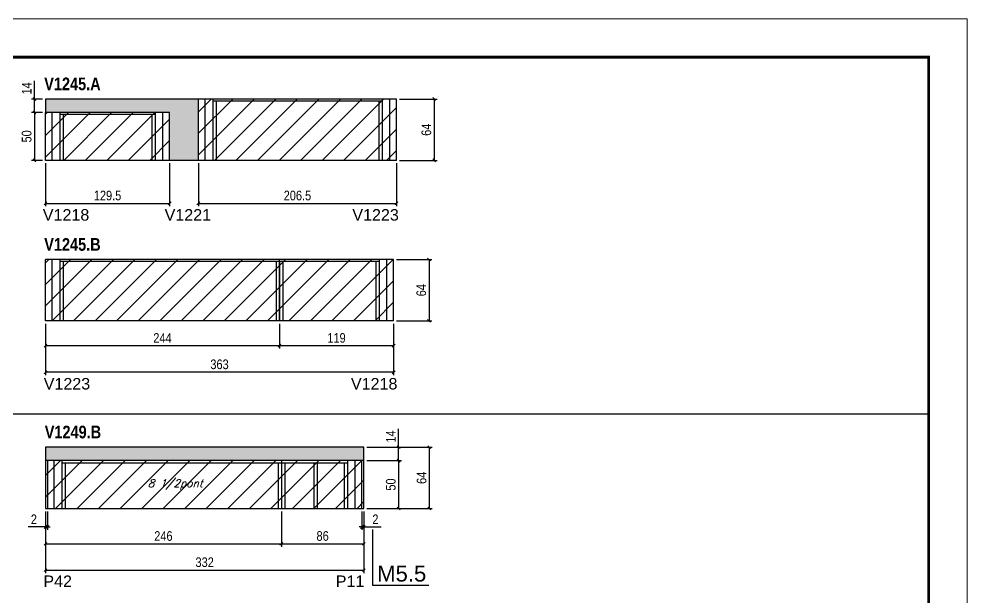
# Model space of a CAD drawing. Extents: x 3309 to 9563, y -2522 to 14608.
# Drawn here: x 5391 to 6379, y 4816 to 5419 of the extents above; entities that cross this region are included whole.
import ezdxf

# ---------------------------------------------------------------- set-up
doc = ezdxf.new("R2010")
doc.units = 0
doc.linetypes.add('DASHED', pattern=[0.75, 0.5, -0.25])
for name, color, linetype in [('5', 5, 'Continuous'), ('COTA', 241, 'Continuous'), ('NOMENCLATURA', 7, 'Continuous'), ('Painéis', 200, 'Continuous'), ('SARR_2.2x7', 40, 'Continuous'), ('SARR_3.5x7', 81, 'Continuous'), ('texto', 7, 'Continuous')]:
    doc.layers.add(name, color=color, linetype=linetype)
for name, color, linetype, lineweight in [('Folhas', 255, 'Continuous', 9), ('Hachura', 251, 'Continuous', 9), ('SARRAFO DE PRESSAO', 251, 'DASHED', 9)]:
    doc.layers.add(name, color=color, linetype=linetype, lineweight=lineweight)
doc.styles.add('COTA TECNICA', font='techl___.ttf', dxfattribs={"height": 10})
doc.styles.add('Romans', font='romans.shx')
doc.styles.get("Standard").update_dxf_attribs({"font": 'arial.ttf'})
doc.styles.add('TECNICA', font='techb___.ttf', dxfattribs={"height": 10})
doc.dimstyles.new('PAINEL', dxfattribs={"dimtxt": 10, "dimasz": 3, "dimexe": 3, "dimexo": 3, "dimgap": 3, "dimtad": 1, "dimdec": 1, "dimzin": 12, "dimdsep": 46, "dimtxsty": 'COTA TECNICA', "dimblk1": 'OBLIQUE', "dimblk2": 'OBLIQUE', "dimsah": 1, "dimcen": 0.9, "dimclrd": 4, "dimclre": 4, "dimclrt": 240, "dimadec": 1, "dimazin": 3, "dimtfac": 1, "dimtdec": 1, "dimtmove": 0, "dimatfit": 3, "dimfxl": 1, "dimtolj": 1, "dimtzin": 12, "dimarcsym": 0})

# ---------------------------------------------------------------- blocks, each defined once
blk = doc.blocks.new('9999999999')
at = {"layer": 'Folhas'}
blk.add_lwpolyline([(98138.98, 34190.21), (99623.98, 34190.21), (99623.98, 35240.21), (98138.98, 35240.21)], close=True, dxfattribs=at)
at = {"layer": 'Folhas', "color": 30, "const_width": 3}
blk.add_lwpolyline([(98213.98, 34230.21), (99583.98, 34230.21), (99583.98, 35200.21), (98213.98, 35200.21)], close=True, dxfattribs=at)
blk = doc.blocks.new('_Oblique')
at = {"color": 0, "linetype": 'ByBlock', "lineweight": -2}
blk.add_line((-0.5, -0.5), (0.5, 0.5), dxfattribs=at)
blk = doc.blocks.new('*D778')
at = {"layer": 'COTA', "color": 4, "lineweight": -2, "transparency": 16777216}
for p, q in [((5418.46, 4905.33), (5418.46, 4840.94)), ((5750.46, 4905.33), (5750.46, 4840.94)), ((5418.46, 4843.94), (5750.46, 4843.94))]:
    blk.add_line(p, q, dxfattribs=at)
at = {"layer": 'Defpoints', "color": 0, "transparency": 16777216}
for p in [(5418.46, 4908.33), (5750.46, 4908.33), (5750.46, 4843.94)]:
    blk.add_point(p, dxfattribs=at)
at = {"layer": 'COTA', "color": 4, "lineweight": -2, "transparency": 16777216, "xscale": 3, "yscale": 3, "zscale": 3, "rotation": 180}
blk.add_blockref('_Oblique', (5418.46, 4843.94), dxfattribs=at)
at = {"layer": 'COTA', "color": 4, "lineweight": -2, "transparency": 16777216, "xscale": 3, "yscale": 3, "zscale": 3}
blk.add_blockref('_Oblique', (5750.46, 4843.94), dxfattribs=at)
at = {"layer": 'COTA', "color": 240, "transparency": 16777216, "insert": (5584.46, 4852.16), "char_height": 10, "attachment_point": 5, "style": 'COTA TECNICA'}
blk.add_mtext('\\A1;332', dxfattribs=at)
blk = doc.blocks.new('*D779')
at = {"layer": 'COTA', "color": 4, "lineweight": -2, "transparency": 16777216}
for p, q in [((5418.46, 4905.33), (5418.46, 4868.42)), ((5664.46, 4905.33), (5664.46, 4868.42)), ((5418.46, 4871.42), (5664.46, 4871.42))]:
    blk.add_line(p, q, dxfattribs=at)
at = {"layer": 'Defpoints', "color": 0, "transparency": 16777216}
for p in [(5418.46, 4908.33), (5664.46, 4908.33), (5664.46, 4871.42)]:
    blk.add_point(p, dxfattribs=at)
at = {"layer": 'COTA', "color": 4, "lineweight": -2, "transparency": 16777216, "xscale": 3, "yscale": 3, "zscale": 3, "rotation": 180}
blk.add_blockref('_Oblique', (5418.46, 4871.42), dxfattribs=at)
at = {"layer": 'COTA', "color": 4, "lineweight": -2, "transparency": 16777216, "xscale": 3, "yscale": 3, "zscale": 3}
blk.add_blockref('_Oblique', (5664.46, 4871.42), dxfattribs=at)
at = {"layer": 'COTA', "color": 240, "transparency": 16777216, "insert": (5541.46, 4879.52), "char_height": 10, "attachment_point": 5, "style": 'COTA TECNICA'}
blk.add_mtext('\\A1;246', dxfattribs=at)
blk = doc.blocks.new('*D780')
at = {"layer": 'COTA', "color": 4, "lineweight": -2, "transparency": 16777216}
for p, q in [((5664.46, 4905.33), (5664.46, 4868.42)), ((5750.46, 4905.33), (5750.46, 4868.42)), ((5664.46, 4871.42), (5750.46, 4871.42))]:
    blk.add_line(p, q, dxfattribs=at)
at = {"layer": 'Defpoints', "color": 0, "transparency": 16777216}
for p in [(5664.46, 4908.33), (5750.46, 4908.33), (5750.46, 4871.42)]:
    blk.add_point(p, dxfattribs=at)
at = {"layer": 'COTA', "color": 4, "lineweight": -2, "transparency": 16777216, "xscale": 3, "yscale": 3, "zscale": 3, "rotation": 180}
blk.add_blockref('_Oblique', (5664.46, 4871.42), dxfattribs=at)
at = {"layer": 'COTA', "color": 4, "lineweight": -2, "transparency": 16777216, "xscale": 3, "yscale": 3, "zscale": 3}
blk.add_blockref('_Oblique', (5750.46, 4871.42), dxfattribs=at)
at = {"layer": 'COTA', "color": 240, "transparency": 16777216, "insert": (5707.46, 4879.55), "char_height": 10, "attachment_point": 5, "style": 'COTA TECNICA'}
blk.add_mtext('\\A1;86', dxfattribs=at)
blk = doc.blocks.new('*D781')
at = {"layer": 'COTA', "color": 4, "lineweight": -2, "transparency": 16777216}
for p, q in [((5753.46, 4958.33), (5789.66, 4958.33)), ((5786.66, 4958.33), (5786.66, 4908.33)), ((5753.46, 4908.33), (5789.66, 4908.33))]:
    blk.add_line(p, q, dxfattribs=at)
at = {"layer": 'Defpoints', "color": 0, "transparency": 16777216}
for p in [(5750.46, 4958.33), (5750.46, 4908.33), (5786.66, 4908.33)]:
    blk.add_point(p, dxfattribs=at)
at = {"layer": 'COTA', "color": 4, "lineweight": -2, "transparency": 16777216, "xscale": 3, "yscale": 3, "zscale": 3}
for p, rotation in [((5786.66, 4958.33), 90), ((5786.66, 4908.33), 270)]:
    blk.add_blockref('_Oblique', p, dxfattribs=dict(at, rotation=rotation))
at = {"layer": 'COTA', "color": 240, "transparency": 16777216, "insert": (5778.55, 4933.33), "char_height": 10, "attachment_point": 5, "rotation": 90, "style": 'COTA TECNICA'}
blk.add_mtext('\\A1;50', dxfattribs=at)
blk = doc.blocks.new('*D782')
at = {"layer": 'COTA', "color": 4, "lineweight": -2, "transparency": 16777216}
for p, q in [((5786.66, 4972.33), (5786.66, 4991.45)), ((5753.46, 4972.33), (5789.66, 4972.33)), ((5786.66, 4958.33), (5786.66, 4972.33)), ((5753.46, 4958.33), (5789.66, 4958.33))]:
    blk.add_line(p, q, dxfattribs=at)
at = {"layer": 'Defpoints', "color": 0, "transparency": 16777216}
for p in [(5750.46, 4972.33), (5786.66, 4972.33), (5750.46, 4958.33)]:
    blk.add_point(p, dxfattribs=at)
at = {"layer": 'COTA', "color": 4, "lineweight": -2, "transparency": 16777216, "xscale": 3, "yscale": 3, "zscale": 3}
for p, rotation in [((5786.66, 4972.33), 90), ((5786.66, 4958.33), 270)]:
    blk.add_blockref('_Oblique', p, dxfattribs=dict(at, rotation=rotation))
at = {"layer": 'COTA', "color": 240, "transparency": 16777216, "insert": (5778.58, 4983.39), "char_height": 10, "attachment_point": 5, "rotation": 90, "style": 'COTA TECNICA'}
blk.add_mtext('\\A1;14', dxfattribs=at)
blk = doc.blocks.new('*D783')
at = {"layer": 'COTA', "color": 4, "lineweight": -2, "transparency": 16777216}
for p, q in [((5753.46, 4972.33), (5821.8, 4972.33)), ((5818.8, 4908.33), (5818.8, 4972.33)), ((5753.46, 4908.33), (5821.8, 4908.33))]:
    blk.add_line(p, q, dxfattribs=at)
at = {"layer": 'Defpoints', "color": 0, "transparency": 16777216}
for p in [(5750.46, 4972.33), (5818.8, 4972.33), (5750.46, 4908.33)]:
    blk.add_point(p, dxfattribs=at)
at = {"layer": 'COTA', "color": 4, "lineweight": -2, "transparency": 16777216, "xscale": 3, "yscale": 3, "zscale": 3}
for p, rotation in [((5818.8, 4972.33), 90), ((5818.8, 4908.33), 270)]:
    blk.add_blockref('_Oblique', p, dxfattribs=dict(at, rotation=rotation))
at = {"layer": 'COTA', "color": 240, "transparency": 16777216, "insert": (5810.7, 4940.33), "char_height": 10, "attachment_point": 5, "rotation": 90, "style": 'COTA TECNICA'}
blk.add_mtext('\\A1;64', dxfattribs=at)
blk = doc.blocks.new('*D2792')
at = {"layer": 'COTA', "color": 4, "lineweight": -2, "transparency": 16777216}
for p, q in [((5577.96, 5268.66), (5577.96, 5223.79)), ((5784.46, 5268.66), (5784.46, 5223.79)), ((5577.96, 5226.79), (5784.46, 5226.79))]:
    blk.add_line(p, q, dxfattribs=at)
at = {"layer": 'Defpoints', "color": 0, "transparency": 16777216}
for p in [(5577.96, 5271.66), (5784.46, 5271.66), (5784.46, 5226.79)]:
    blk.add_point(p, dxfattribs=at)
at = {"layer": 'COTA', "color": 4, "lineweight": -2, "transparency": 16777216, "xscale": 3, "yscale": 3, "zscale": 3, "rotation": 180}
blk.add_blockref('_Oblique', (5577.96, 5226.79), dxfattribs=at)
at = {"layer": 'COTA', "color": 4, "lineweight": -2, "transparency": 16777216, "xscale": 3, "yscale": 3, "zscale": 3}
blk.add_blockref('_Oblique', (5784.46, 5226.79), dxfattribs=at)
at = {"layer": 'COTA', "color": 240, "transparency": 16777216, "insert": (5681.21, 5234.9), "char_height": 10, "attachment_point": 5, "style": 'COTA TECNICA'}
blk.add_mtext('\\A1;206.5', dxfattribs=at)
blk = doc.blocks.new('*D2793')
at = {"layer": 'COTA', "color": 4, "lineweight": -2, "transparency": 16777216}
for p, q in [((5418.46, 5268.66), (5418.46, 5223.79)), ((5547.96, 5268.66), (5547.96, 5223.79)), ((5418.46, 5226.79), (5547.96, 5226.79))]:
    blk.add_line(p, q, dxfattribs=at)
at = {"layer": 'Defpoints', "color": 0, "transparency": 16777216}
for p in [(5418.46, 5271.66), (5547.96, 5271.66), (5547.96, 5226.79)]:
    blk.add_point(p, dxfattribs=at)
at = {"layer": 'COTA', "color": 4, "lineweight": -2, "transparency": 16777216, "xscale": 3, "yscale": 3, "zscale": 3, "rotation": 180}
blk.add_blockref('_Oblique', (5418.46, 5226.79), dxfattribs=at)
at = {"layer": 'COTA', "color": 4, "lineweight": -2, "transparency": 16777216, "xscale": 3, "yscale": 3, "zscale": 3}
blk.add_blockref('_Oblique', (5547.96, 5226.79), dxfattribs=at)
at = {"layer": 'COTA', "color": 240, "transparency": 16777216, "insert": (5483.21, 5234.93), "char_height": 10, "attachment_point": 5, "style": 'COTA TECNICA'}
blk.add_mtext('\\A1;129.5', dxfattribs=at)
blk = doc.blocks.new('*D2794')
at = {"layer": 'COTA', "color": 4, "lineweight": -2, "transparency": 16777216}
for p, q in [((5415.46, 5321.66), (5404, 5321.66)), ((5407, 5321.66), (5407, 5271.66)), ((5415.46, 5271.66), (5404, 5271.66))]:
    blk.add_line(p, q, dxfattribs=at)
at = {"layer": 'Defpoints', "color": 0, "transparency": 16777216}
for p in [(5418.46, 5321.66, 0), (5407, 5271.66), (5418.46, 5271.66, 0)]:
    blk.add_point(p, dxfattribs=at)
at = {"layer": 'COTA', "color": 4, "lineweight": -2, "transparency": 16777216, "xscale": 3, "yscale": 3, "zscale": 3}
for p, rotation in [((5407, 5321.66), 90), ((5407, 5271.66), 270)]:
    blk.add_blockref('_Oblique', p, dxfattribs=dict(at, rotation=rotation))
at = {"layer": 'COTA', "color": 240, "transparency": 16777216, "insert": (5398.89, 5296.66), "char_height": 10, "attachment_point": 5, "rotation": 90, "style": 'COTA TECNICA'}
blk.add_mtext('\\A1;50', dxfattribs=at)
blk = doc.blocks.new('*D2795')
at = {"layer": 'COTA', "color": 4, "lineweight": -2, "transparency": 16777216}
for p, q in [((5407, 5335.66), (5407, 5354.78)), ((5415.46, 5335.66), (5404, 5335.66)), ((5407, 5321.66), (5407, 5335.66)), ((5415.46, 5321.66), (5404, 5321.66))]:
    blk.add_line(p, q, dxfattribs=at)
at = {"layer": 'Defpoints', "color": 0, "transparency": 16777216}
for p in [(5407, 5335.66), (5418.46, 5335.66, 0), (5418.46, 5321.66, 0)]:
    blk.add_point(p, dxfattribs=at)
at = {"layer": 'COTA', "color": 4, "lineweight": -2, "transparency": 16777216, "xscale": 3, "yscale": 3, "zscale": 3}
for p, rotation in [((5407, 5335.66), 90), ((5407, 5321.66), 270)]:
    blk.add_blockref('_Oblique', p, dxfattribs=dict(at, rotation=rotation))
at = {"layer": 'COTA', "color": 240, "transparency": 16777216, "insert": (5398.93, 5346.72), "char_height": 10, "attachment_point": 5, "rotation": 90, "style": 'COTA TECNICA'}
blk.add_mtext('\\A1;14', dxfattribs=at)
blk = doc.blocks.new('*D2798')
at = {"layer": 'COTA', "color": 4, "linetype": 'ByBlock', "lineweight": -2, "transparency": 16777216}
for p, q in [((5662.46, 5101.14), (5662.46, 5075.22)), ((5781.46, 5101.14), (5781.46, 5075.22)), ((5781.46, 5078.22), (5662.46, 5078.22))]:
    blk.add_line(p, q, dxfattribs=at)
at = {"layer": 'Defpoints', "color": 0, "linetype": 'ByBlock', "transparency": 16777216}
for p in [(5662.46, 5104.14), (5781.46, 5104.14), (5662.46, 5078.22)]:
    blk.add_point(p, dxfattribs=at)
at = {"layer": 'COTA', "color": 4, "linetype": 'ByBlock', "lineweight": -2, "transparency": 16777216, "xscale": 3, "yscale": 3, "zscale": 3, "rotation": 180}
blk.add_blockref('_Oblique', (5662.46, 5078.22), dxfattribs=at)
at = {"layer": 'COTA', "color": 4, "linetype": 'ByBlock', "lineweight": -2, "transparency": 16777216, "xscale": 3, "yscale": 3, "zscale": 3}
blk.add_blockref('_Oblique', (5781.46, 5078.22), dxfattribs=at)
at = {"layer": 'COTA', "color": 240, "linetype": 'ByBlock', "transparency": 16777216, "insert": (5721.96, 5086.31), "char_height": 10, "attachment_point": 5, "style": 'COTA TECNICA'}
blk.add_mtext('\\A1;119', dxfattribs=at)
blk = doc.blocks.new('*D2799')
at = {"layer": 'COTA', "color": 4, "linetype": 'ByBlock', "lineweight": -2, "transparency": 16777216}
for p, q in [((5418.46, 5101.14), (5418.46, 5075.22)), ((5662.46, 5101.14), (5662.46, 5075.22)), ((5662.46, 5078.22), (5418.46, 5078.22))]:
    blk.add_line(p, q, dxfattribs=at)
at = {"layer": 'Defpoints', "color": 0, "linetype": 'ByBlock', "transparency": 16777216}
for p in [(5418.46, 5104.14), (5662.46, 5104.14), (5418.46, 5078.22)]:
    blk.add_point(p, dxfattribs=at)
at = {"layer": 'COTA', "color": 4, "linetype": 'ByBlock', "lineweight": -2, "transparency": 16777216, "xscale": 3, "yscale": 3, "zscale": 3, "rotation": 180}
blk.add_blockref('_Oblique', (5418.46, 5078.22), dxfattribs=at)
at = {"layer": 'COTA', "color": 4, "linetype": 'ByBlock', "lineweight": -2, "transparency": 16777216, "xscale": 3, "yscale": 3, "zscale": 3}
blk.add_blockref('_Oblique', (5662.46, 5078.22), dxfattribs=at)
at = {"layer": 'COTA', "color": 240, "linetype": 'ByBlock', "transparency": 16777216, "insert": (5540.46, 5086.29), "char_height": 10, "attachment_point": 5, "style": 'COTA TECNICA'}
blk.add_mtext('\\A1;244', dxfattribs=at)
blk = doc.blocks.new('*D2800')
at = {"layer": 'COTA', "color": 4, "linetype": 'ByBlock', "lineweight": -2, "transparency": 16777216}
for p, q in [((5418.46, 5101.14), (5418.46, 5047.51)), ((5781.46, 5101.14), (5781.46, 5047.51)), ((5781.46, 5050.51), (5418.46, 5050.51))]:
    blk.add_line(p, q, dxfattribs=at)
at = {"layer": 'Defpoints', "color": 0, "linetype": 'ByBlock', "transparency": 16777216}
for p in [(5418.46, 5104.14), (5781.46, 5104.14), (5418.46, 5050.51)]:
    blk.add_point(p, dxfattribs=at)
at = {"layer": 'COTA', "color": 4, "linetype": 'ByBlock', "lineweight": -2, "transparency": 16777216, "xscale": 3, "yscale": 3, "zscale": 3, "rotation": 180}
blk.add_blockref('_Oblique', (5418.46, 5050.51), dxfattribs=at)
at = {"layer": 'COTA', "color": 4, "linetype": 'ByBlock', "lineweight": -2, "transparency": 16777216, "xscale": 3, "yscale": 3, "zscale": 3}
blk.add_blockref('_Oblique', (5781.46, 5050.51), dxfattribs=at)
at = {"layer": 'COTA', "color": 240, "linetype": 'ByBlock', "transparency": 16777216, "insert": (5599.96, 5058.73), "char_height": 10, "attachment_point": 5, "style": 'COTA TECNICA'}
blk.add_mtext('\\A1;363', dxfattribs=at)
blk = doc.blocks.new('*D2801')
at = {"layer": 'COTA', "color": 4, "lineweight": -2, "transparency": 16777216}
for p, q in [((5784.46, 5168.14), (5821.45, 5168.14)), ((5818.45, 5168.14), (5818.45, 5104.14)), ((5784.46, 5104.14), (5821.45, 5104.14))]:
    blk.add_line(p, q, dxfattribs=at)
at = {"layer": 'Defpoints', "color": 0, "transparency": 16777216}
for p in [(5781.46, 5168.14, 0), (5781.46, 5104.14, 0), (5818.45, 5104.14)]:
    blk.add_point(p, dxfattribs=at)
at = {"layer": 'COTA', "color": 4, "lineweight": -2, "transparency": 16777216, "xscale": 3, "yscale": 3, "zscale": 3}
for p, rotation in [((5818.45, 5168.14), 90), ((5818.45, 5104.14), 270)]:
    blk.add_blockref('_Oblique', p, dxfattribs=dict(at, rotation=rotation))
at = {"layer": 'COTA', "color": 240, "transparency": 16777216, "insert": (5810.35, 5136.14), "char_height": 10, "attachment_point": 5, "rotation": 90, "style": 'COTA TECNICA'}
blk.add_mtext('\\A1;64', dxfattribs=at)
blk = doc.blocks.new('*D2802')
at = {"layer": 'COTA', "color": 4, "lineweight": -2, "transparency": 16777216}
for p, q in [((5787.46, 5335.66), (5826.77, 5335.66)), ((5823.77, 5335.66), (5823.77, 5271.66)), ((5787.46, 5271.66), (5826.77, 5271.66))]:
    blk.add_line(p, q, dxfattribs=at)
at = {"layer": 'Defpoints', "color": 0, "transparency": 16777216}
for p in [(5784.46, 5335.66, 0), (5784.46, 5271.66, 0), (5823.77, 5271.66)]:
    blk.add_point(p, dxfattribs=at)
at = {"layer": 'COTA', "color": 4, "lineweight": -2, "transparency": 16777216, "xscale": 3, "yscale": 3, "zscale": 3}
for p, rotation in [((5823.77, 5335.66), 90), ((5823.77, 5271.66), 270)]:
    blk.add_blockref('_Oblique', p, dxfattribs=dict(at, rotation=rotation))
at = {"layer": 'COTA', "color": 240, "transparency": 16777216, "insert": (5815.67, 5303.66), "char_height": 10, "attachment_point": 5, "rotation": 90, "style": 'COTA TECNICA'}
blk.add_mtext('\\A1;64', dxfattribs=at)
blk = doc.blocks.new('*D2803')
at = {"layer": 'COTA', "color": 4, "lineweight": -2, "transparency": 16777216}
for p, q in [((5418.46, 4905.33), (5418.46, 4886.02)), ((5420.46, 4905.33), (5420.46, 4886.02)), ((5418.46, 4889.02), (5400.35, 4889.02)), ((5420.46, 4889.02), (5418.46, 4889.02)), ((5420.46, 4889.02), (5423.46, 4889.02))]:
    blk.add_line(p, q, dxfattribs=at)
at = {"layer": 'Defpoints', "color": 0, "transparency": 16777216}
for p in [(5418.46, 4908.33), (5420.46, 4908.33), (5418.46, 4889.02)]:
    blk.add_point(p, dxfattribs=at)
at = {"layer": 'COTA', "color": 4, "lineweight": -2, "transparency": 16777216, "xscale": 3, "yscale": 3, "zscale": 3}
blk.add_blockref('_Oblique', (5418.46, 4889.02), dxfattribs=at)
at = {"layer": 'COTA', "color": 4, "lineweight": -2, "transparency": 16777216, "xscale": 3, "yscale": 3, "zscale": 3, "rotation": 180}
blk.add_blockref('_Oblique', (5420.46, 4889.02), dxfattribs=at)
at = {"layer": 'COTA', "color": 240, "transparency": 16777216, "insert": (5406.4, 4897.02), "char_height": 10, "attachment_point": 5, "style": 'COTA TECNICA'}
blk.add_mtext('\\A1;2', dxfattribs=at)
blk = doc.blocks.new('*D2804')
at = {"layer": 'COTA', "color": 4, "lineweight": -2, "transparency": 16777216}
for p, q in [((5748.46, 4905.33), (5748.46, 4886.02)), ((5750.46, 4905.33), (5750.46, 4886.02)), ((5748.46, 4889.02), (5745.46, 4889.02)), ((5748.46, 4889.02), (5750.46, 4889.02)), ((5750.46, 4889.02), (5768.57, 4889.02))]:
    blk.add_line(p, q, dxfattribs=at)
at = {"layer": 'Defpoints', "color": 0, "transparency": 16777216}
for p in [(5748.46, 4908.33), (5750.46, 4908.33), (5750.46, 4889.02)]:
    blk.add_point(p, dxfattribs=at)
at = {"layer": 'COTA', "color": 4, "lineweight": -2, "transparency": 16777216, "xscale": 3, "yscale": 3, "zscale": 3}
blk.add_blockref('_Oblique', (5748.46, 4889.02), dxfattribs=at)
at = {"layer": 'COTA', "color": 4, "lineweight": -2, "transparency": 16777216, "xscale": 3, "yscale": 3, "zscale": 3, "rotation": 180}
blk.add_blockref('_Oblique', (5750.46, 4889.02), dxfattribs=at)
at = {"layer": 'COTA', "color": 240, "transparency": 16777216, "insert": (5762.51, 4897.02), "char_height": 10, "attachment_point": 5, "style": 'COTA TECNICA'}
blk.add_mtext('\\A1;2', dxfattribs=at)

msp = doc.modelspace()

# ---------------------------------------------------------------- hatches: boundary and pattern name
at = {"layer": 'COTA'}
h = msp.add_hatch(dxfattribs=at)
h.set_pattern_fill('AR-CONC', color=256, scale=0.03)
h.set_pattern_definition([(50, (-1698.6304, -975.4876), (5.46554, -0.4781726), [0.5715, -6.2865]), (355, (-1698.6304, -975.4876), (-1.0573026, 5.7317054), [0.4572, -5.0292175]), (100.451445, (-1698.175, -975.5274), (4.4082374, 5.2535326), [0.4857003, -5.3427073]), (46.1842, (-1698.6304, -973.9636), (8.132371, -1.26127), [0.85725, -9.42975]), (96.63556, (-1697.953, -974.069), (7.122124, 7.422784), [0.728551, -8.014068]), (351.18415, (-1698.63, -973.9636), (7.122124, 7.422784), [0.685799, -7.543792]), (21, (-1697.8684, -974.3446), (4.5484317, -3.067956), [0.5715, -6.2865]), (326, (-1697.8684, -974.3446), (1.854061, 5.525639), [0.4572, -5.0292]), (71.451445, (-1697.4893, -974.6), (6.4024926, 2.457683), [0.4857003, -5.342698]), (37.5, (-1698.6304, -975.4876), (0.0926581, 2.53665117), [0, -4.96824, 0, -5.1054, 0, -5.04825]), (7.5, (-1698.6304, -975.4876), (2.0045899, 3.00541724), [0, -2.91084, 0, -4.85394, 0, -1.92405]), (327.5, (-1700.3296, -975.4876), (4.06771786, -0.1718623), [0, -1.905, 0, -5.9436, 0, -7.8867]), (317.5, (-1701.0916, -975.4876), (4.4438754, 0.7627947), [0, -2.4765, 0, -3.94716, 0, -5.6007])])
h.paths.add_polyline_path([(5577.96, 5335.66), (5418.46, 5335.66), (5418.46, 5321.66), (5547.96, 5321.66), (5547.96, 5271.66), (5577.96, 5271.66)])
h = msp.add_hatch(dxfattribs=at)
h.set_pattern_fill('AR-CONC', color=256, scale=0.03)
h.set_pattern_definition([(50, (1594.889, 18.9905), (5.46554, -0.4781726), [0.5715, -6.2865]), (355, (1594.889, 18.9905), (-1.0573026, 5.7317054), [0.4572, -5.0292175]), (100.451445, (1595.3446, 18.9506), (4.4082374, 5.2535326), [0.4857003, -5.3427073]), (46.1842, (1594.889, 20.5145), (8.132371, -1.26127), [0.85725, -9.42975]), (96.63556, (1595.567, 20.409), (7.122124, 7.422784), [0.728551, -8.014068]), (351.18415, (1594.889, 20.5145), (7.122124, 7.422784), [0.685799, -7.543792]), (21, (1595.651, 20.1335), (4.5484317, -3.067956), [0.5715, -6.2865]), (326, (1595.651, 20.1335), (1.854061, 5.525639), [0.4572, -5.0292]), (71.451445, (1596.03, 19.878), (6.4024926, 2.457683), [0.4857003, -5.342698]), (37.5, (1594.8892, 18.9905), (0.0926581, 2.53665117), [0, -4.96824, 0, -5.1054, 0, -5.04825]), (7.5, (1594.8892, 18.9905), (2.0045899, 3.0054172), [0, -2.91084, 0, -4.85394, 0, -1.92405]), (327.5, (1593.19, 18.9905), (4.06771786, -0.1718623), [0, -1.905, 0, -5.9436, 0, -7.8867]), (317.5, (1592.428, 18.9905), (4.4438754, 0.7627947), [0, -2.4765, 0, -3.94716, 0, -5.6007])])
h.paths.add_polyline_path([(5750.46, 4958.33), (5750.46, 4972.33), (5418.46, 4972.33), (5418.46, 4958.33)])
at = {"layer": 'Hachura', "linetype": 'ByBlock'}
h = msp.add_hatch(dxfattribs=at)
h.set_pattern_fill('ANSI31', color=256, scale=5)
h.set_pattern_definition([(45, (-1698.63, -943.97), (-11.22532, 11.22532), [])])
h.paths.add_polyline_path([(5784.46, 5271.66), (5784.46, 5335.66), (5577.96, 5335.66), (5577.96, 5271.66)])
h.paths.add_polyline_path([(5418.46, 5321.66), (5418.46, 5271.66), (5547.96, 5271.66), (5547.96, 5321.66)])
h = msp.add_hatch(dxfattribs=at)
h.set_pattern_fill('ANSI31', color=256, scale=5)
h.set_pattern_definition([(45, (-1690.741, -1315.95), (-11.22532, 11.22532), [])])
h.paths.add_polyline_path([(5662.46, 5168.14), (5418.46, 5168.14), (5418.46, 5104.14), (5662.46, 5104.14)])
h.paths.add_polyline_path([(5781.46, 5168.14), (5662.46, 5168.14), (5662.46, 5104.14), (5781.46, 5104.14)])
h = msp.add_hatch(dxfattribs=at)
h.set_pattern_fill('ANSI31', color=256, scale=5)
h.set_pattern_definition([(45, (1594.889, 18.99), (-11.22532, 11.22532), [])])
h.paths.add_polyline_path([(5418.46, 4958.33), (5418.46, 4908.33), (5664.46, 4908.33), (5664.46, 4958.33)])
h.paths.add_polyline_path([(5750.46, 4908.33), (5750.46, 4958.33), (5664.46, 4958.33), (5664.46, 4908.33)])

# ---------------------------------------------------------------- linework, layer by layer
at = {"layer": 'COTA'}
for p, q in [((5577.96, 5335.66, 0), (5418.46, 5335.66, 0)), ((5418.46, 5335.66, 0), (5418.46, 5321.66, 0)), ((5577.96, 5271.66, 0), (5547.96, 5271.66, 0)), ((4969.37, 5007.07), (6339.37, 5007.07)), ((5750.46, 4972.33), (5418.46, 4972.33)), ((5418.46, 4972.33), (5418.46, 4958.33)), ((5750.46, 4958.33), (5750.46, 4972.33))]:
    msp.add_line(p, q, dxfattribs=at)
at = {"layer": 'NOMENCLATURA', "linetype": 'Continuous'}
for p, q in [((5759.85, 4827.85), (5759.85, 4886.51)), ((5818.12, 4827.85), (5759.85, 4827.85))]:
    msp.add_line(p, q, dxfattribs=at)
at = {"layer": 'Painéis', "linetype": 'ByBlock'}
for p, q in [((5784.46, 5335.66, 0), (5577.96, 5335.66, 0)), ((5577.96, 5271.66, 0), (5577.96, 5335.66, 0)), ((5784.46, 5271.66, 0), (5784.46, 5335.66, 0)), ((5547.96, 5321.66, 0), (5418.46, 5321.66, 0)), ((5418.46, 5271.66, 0), (5418.46, 5321.66, 0)), ((5547.96, 5271.66, 0), (5547.96, 5321.66, 0)), ((5547.96, 5271.66, 0), (5418.46, 5271.66, 0)), ((5784.46, 5271.66, 0), (5577.96, 5271.66, 0)), ((5781.46, 5168.14, 0), (5418.46, 5168.14, 0)), ((5418.46, 5104.14, 0), (5418.46, 5168.14, 0)), ((5662.46, 5104.14, 0), (5662.46, 5168.14, 0)), ((5781.46, 5104.14, 0), (5781.46, 5168.14, 0)), ((5781.46, 5104.14, 0), (5418.46, 5104.14, 0)), ((5750.46, 4958.33), (5418.46, 4958.33)), ((5418.46, 4958.33), (5418.46, 4908.33)), ((5420.46, 4958.33), (5420.46, 4908.33)), ((5664.46, 4958.33), (5664.46, 4908.33)), ((5748.46, 4908.33), (5748.46, 4958.33)), ((5750.46, 4908.33), (5750.46, 4958.33)), ((5418.46, 4908.33), (5750.46, 4908.33))]:
    msp.add_line(p, q, dxfattribs=at)
at = {"layer": 'SARR_2.2x7', "linetype": 'Continuous'}
for p, q in [((5584.96, 5271.66, 0), (5584.96, 5335.66, 0)), ((5769.46, 5333.46, 0), (5592.96, 5333.46, 0)), ((5777.46, 5271.66, 0), (5777.46, 5335.66, 0)), ((5425.46, 5271.66, 0), (5425.46, 5321.66, 0)), ((5532.96, 5319.46, 0), (5433.46, 5319.46, 0)), ((5540.96, 5271.66, 0), (5540.96, 5321.66, 0)), ((5425.46, 5104.14, 0), (5425.46, 5168.14, 0)), ((5662.46, 5165.94, 0), (5433.46, 5165.94, 0)), ((5766.46, 5165.94, 0), (5662.46, 5165.94, 0)), ((5774.46, 5104.14, 0), (5774.46, 5168.14, 0)), ((5427.46, 4908.33), (5427.46, 4958.33)), ((5435.46, 4956.13), (5664.46, 4956.13)), ((5664.46, 4956.13), (5733.46, 4956.13)), ((5741.46, 4908.33), (5741.46, 4958.33))]:
    msp.add_line(p, q, dxfattribs=at)
at = {"layer": 'SARR_3.5x7'}
for p, q in [((5592.96, 5335.66, 0), (5592.96, 5271.66, 0)), ((5596.46, 5333.46, 0), (5596.46, 5271.66, 0)), ((5765.96, 5333.46, 0), (5765.96, 5271.66, 0)), ((5769.46, 5335.66, 0), (5769.46, 5271.66, 0)), ((5433.46, 5321.66, 0), (5433.46, 5271.66, 0)), ((5436.96, 5319.46, 0), (5436.96, 5271.66, 0)), ((5529.46, 5319.46, 0), (5529.46, 5271.66, 0)), ((5532.96, 5321.66, 0), (5532.96, 5271.66, 0)), ((5433.46, 5168.14, 0), (5433.46, 5104.14, 0)), ((5436.96, 5165.94, 0), (5436.96, 5104.14, 0)), ((5658.96, 5165.94, 0), (5658.96, 5104.14, 0)), ((5662.46, 5165.94, 0), (5662.46, 5104.14, 0)), ((5665.96, 5165.94, 0), (5665.96, 5104.14, 0)), ((5762.96, 5165.94, 0), (5762.96, 5104.14, 0)), ((5766.46, 5168.14, 0), (5766.46, 5104.14, 0)), ((5435.46, 4958.33), (5435.46, 4908.33)), ((5438.96, 4956.13), (5438.96, 4908.33)), ((5660.96, 4956.13), (5660.96, 4908.33)), ((5667.96, 4956.13), (5667.96, 4908.33)), ((5698.27, 4956.13), (5698.27, 4908.33)), ((5701.77, 4956.13), (5701.77, 4908.33)), ((5729.96, 4956.13), (5729.96, 4908.33)), ((5733.46, 4958.33), (5733.46, 4908.33))]:
    msp.add_line(p, q, dxfattribs=at)

# ---------------------------------------------------------------- block references
at = {"layer": 'SARRAFO DE PRESSAO', "color": 6, "linetype": 'ByBlock'}
msp.add_blockref('9999999999', (-93244.61, -29820.95), dxfattribs=at)

# ---------------------------------------------------------------- texts
at = {"layer": '5', "linetype": 'Continuous'}
for s, rotation, p in [('V1218', 359.99996, (5415.71, 5208.78, 0)), ('V1221', 359.99996, (5542.72, 5208.78, 0)), ('V1223', 359.99996, (5738.46, 5208.78, 0)), ('V1223', 0.00004, (5416.66, 5032.5, 0)), ('V1218', 0.00004, (5736.98, 5032.5, 0)), ('P42', 0.00004, (5416.29, 4826.37)), ('P11', 0.00004, (5721.17, 4826.37))]:
    msp.add_text(s, height=12, rotation=rotation, dxfattribs=at).set_placement(p)
at = {"layer": 'NOMENCLATURA', "style": 'TECNICA'}
for s, p in [('V1245.A', (5417.18, 5344.85, 0)), ('V1245.B', (5417.18, 5177.32, 0)), ('V1249.B', (5417.74, 4981.52))]:
    msp.add_text(s, height=13.2, dxfattribs=at).set_placement(p)
at = {"layer": 'NOMENCLATURA', "linetype": 'Continuous'}
msp.add_text('M5.5', height=16.5, dxfattribs=at).set_placement((5764.3, 4832.05))
at = {"layer": 'texto', "color": 2, "insert": (5553.76, 4933.33), "char_height": 8, "attachment_point": 5, "style": 'Romans'}
msp.add_mtext('{\\Q19;\\C256;8 1/2pont}', dxfattribs=at)

# ---------------------------------------------------------------- dimensions: what is measured, and where the dimension line sits
at = {"layer": 'COTA'}
for base, p1, p2, angle, picture, middle in [((5407, 5335.66), (5418.46, 5321.66, 0), (5418.46, 5335.66, 0), 90, '*D2795', (5398.93, 5346.72)), ((5823.77, 5271.66), (5784.46, 5335.66, 0), (5784.46, 5271.66, 0), 90, '*D2802', (5815.67, 5303.66)), ((5407, 5271.66), (5418.46, 5321.66, 0), (5418.46, 5271.66, 0), 90, '*D2794', (5398.89, 5296.66)), ((5547.96, 5226.79, 0), (5418.46, 5271.66, 0), (5547.96, 5271.66, 0), 180, '*D2793', (5483.21, 5234.93, 0)), ((5784.46, 5226.79, 0), (5577.96, 5271.66, 0), (5784.46, 5271.66, 0), 180, '*D2792', (5681.21, 5234.9, 0)), ((5818.45, 5104.14, 0), (5781.46, 5168.14, 0), (5781.46, 5104.14, 0), 90, '*D2801', (5810.35, 5136.14, 0)), ((5786.66, 4972.33), (5750.46, 4958.33), (5750.46, 4972.33), 90, '*D782', (5778.58, 4983.39)), ((5818.8, 4972.33), (5750.46, 4908.33), (5750.46, 4972.33), 90, '*D783', (5810.7, 4940.33)), ((5786.66, 4908.33), (5750.46, 4958.33), (5750.46, 4908.33), 90, '*D781', (5778.55, 4933.33)), ((5750.46, 4843.94), (5418.46, 4908.33), (5750.46, 4908.33), 180, '*D778', (5584.46, 4852.16)), ((5750.46, 4889.02), (5748.46, 4908.33), (5750.46, 4908.33), 180, '*D2804', (5762.51, 4897.02))]:
    dim = msp.add_linear_dim(base=base, p1=p1, p2=p2, angle=angle, dimstyle='PAINEL', dxfattribs=at)
    dim.commit()
    dim.dimension.update_dxf_attribs({"geometry": picture, "text_midpoint": middle})
at = {"layer": 'COTA', "linetype": 'ByBlock'}
dim = msp.add_linear_dim(base=(5418.46, 5078.22, 0), p1=(5662.46, 5104.14, 0), p2=(5418.46, 5104.14, 0), angle=180, dimstyle='PAINEL', override={"dimtmove": 1}, dxfattribs=at)
dim.commit()
dim.dimension.update_dxf_attribs({"geometry": '*D2799', "text_midpoint": (5540.46, 5086.29, 0)})
for base, p2, picture, middle in [((5418.46, 5050.51, 0), (5418.46, 5104.14, 0), '*D2800', (5599.96, 5058.73, 0)), ((5662.46, 5078.22, 0), (5662.46, 5104.14, 0), '*D2798', (5721.96, 5086.31, 0))]:
    dim = msp.add_linear_dim(base=base, p1=(5781.46, 5104.14, 0), p2=p2, angle=180, dimstyle='PAINEL', dxfattribs=at)
    dim.commit()
    dim.dimension.update_dxf_attribs({"geometry": picture, "text_midpoint": middle})
at = {"layer": 'COTA'}
for base, p1, p2, picture, middle in [((5418.46, 4889.02), (5420.46, 4908.33), (5418.46, 4908.33), '*D2803', (5406.4, 4897.02)), ((5664.46, 4871.42), (5418.46, 4908.33), (5664.46, 4908.33), '*D779', (5541.46, 4879.52))]:
    dim = msp.add_linear_dim(base=base, p1=p1, p2=p2, dimstyle='PAINEL', dxfattribs=at)
    dim.commit()
    dim.dimension.update_dxf_attribs({"geometry": picture, "text_midpoint": middle})
dim = msp.add_linear_dim(base=(5750.46, 4871.42), p1=(5664.46, 4908.33), p2=(5750.46, 4908.33), dimstyle='PAINEL', override={"dimtmove": 1}, dxfattribs=at)
dim.commit()
dim.dimension.update_dxf_attribs({"geometry": '*D780', "text_midpoint": (5707.46, 4879.55)})

doc.saveas('drawing.dxf')
